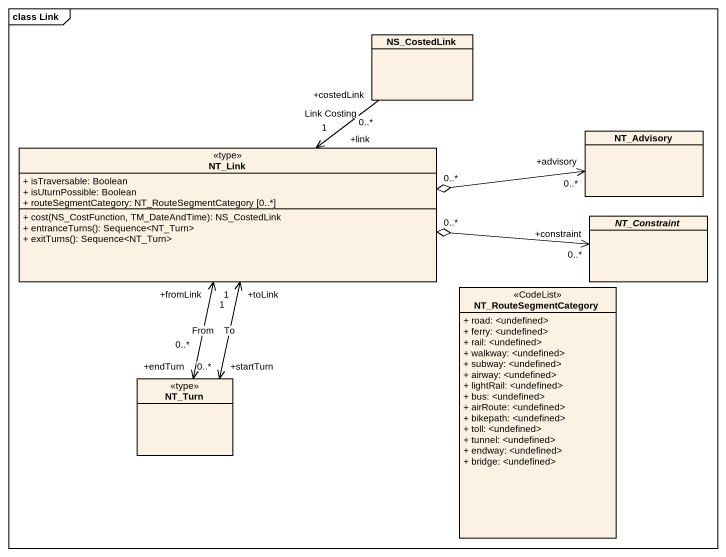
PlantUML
@startuml
mainframe class Link
hide circle
hide empty members
skinparam classAttributeIconSize 0
class NS_CostedLink
class NT_Link <<type>> {
  + isTraversable: Boolean
  + isUturnPossible: Boolean
  + routeSegmentCategory: NT_RouteSegmentCategory [0..*]
  + cost(NS_CostFunction, TM_DateAndTime): NS_CostedLink
  + entranceTurns(): Sequence<NT_Turn>
  + exitTurns(): Sequence<NT_Turn>
}
class NT_Advisory
abstract class NT_Constraint
class NT_RouteSegmentCategory <<CodeList>> {
  + road: <undefined>
  + ferry: <undefined>
  + rail: <undefined>
  + walkway: <undefined>
  + subway: <undefined>
  + airway: <undefined>
  + lightRail: <undefined>
  + bus: <undefined>
  + airRoute: <undefined>
  + bikepath: <undefined>
  + toll: <undefined>
  + tunnel: <undefined>
  + endway: <undefined>
  + bridge: <undefined>
}
class NT_Turn <<type>>
NT_Link "+link\n1" <-up- "+costedLink\n0..*" NS_CostedLink : Link Costing
NT_Advisory "+advisory\n0..*" <-left-o "0..*" NT_Link
NT_Constraint "+constraint\n0..*" <-left-o "0..*" NT_Link
NT_Turn "+startTurn\n0..*" <-up-> "+toLink\n1" NT_Link : To
NT_Turn "+endTurn\n0..*" <-up-> "+fromLink\n1" NT_Link : From
@enduml
